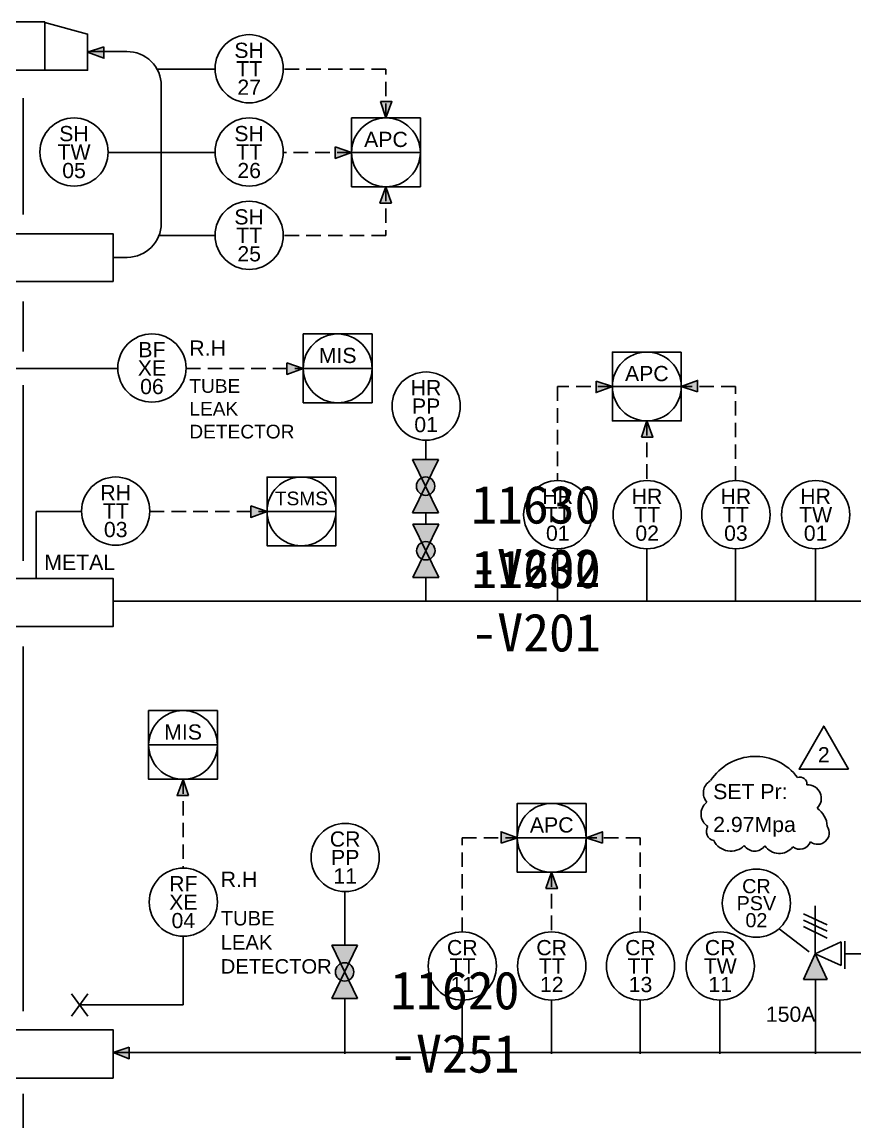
# Model space of a CAD drawing. Header units: millimetres. Extents: x 0 to 643, y 0 to 297.
# Drawn here: x 192.4 to 247.1, y 95.3 to 167.7 of the extents above; entities that cross this region are included whole.
import ezdxf
from ezdxf.enums import TextEntityAlignment as Align

# ---------------------------------------------------------------- set-up
doc = ezdxf.new("R2018")
doc.units = ezdxf.units.MM
doc.linetypes.add('HIDDEN2', pattern=[4.7625, 3.175, -1.5875])
for name, color, linetype in [('1_Valve', 7, 'Continuous'), ('3_I&C', 7, 'Continuous'), ('5_Etc', 7, 'Continuous'), ('6_PIPE(기타)', 7, 'Continuous'), ('6_PIPE(증기)', 1, 'Continuous'), ('7_REVISION', 7, 'Continuous')]:
    doc.layers.add(name, color=color, linetype=linetype)
doc.styles.get("Standard").update_dxf_attribs({"font": 'arial.ttf'})

# ---------------------------------------------------------------- blocks, each defined once
blk = doc.blocks.new('LOCAL INSTRUMENT_')
at = {"color": 0, "linetype": 'ByBlock', "ltscale": 0.1}
blk.add_circle((0, 0), 2.406, dxfattribs=at)
at = {"color": 0}
for tag, p in [('TAG01', (-0.006, 1.303)), ('TAG02', (0, 0)), ('TAG03', (0, -1.303))]:
    blk.add_attdef(tag, text='', height=1, dxfattribs=at).set_placement(p, align=Align.MIDDLE_CENTER)
blk = doc.blocks.new('INDICATE DISPLAY_')
at = {"color": 0}
blk.add_line((-2.427, 0), (2.427, 0), dxfattribs=at)
blk.add_lwpolyline([(2.427, 2.427), (-2.427, 2.427), (-2.427, -2.427), (2.427, -2.427)], close=True, dxfattribs=at)
blk.add_circle((0, 0), 2.427, dxfattribs=at)
for tag, p in [('TAG01', (0, 0.913)), ('TAG02', (0, -0.913))]:
    blk.add_attdef(tag, text='', height=1, dxfattribs=at).set_placement(p, align=Align.MIDDLE_CENTER)
blk = doc.blocks.new('*U33')
h = blk.add_hatch(color=0)
h.dxf.hatch_style = 1
h.paths.add_polyline_path([(-0.263, 0.545, -0.228749), (0.263, 0.545), (0.848, 1.756), (-0.848, 1.756)])
h = blk.add_hatch(color=0)
h.dxf.hatch_style = 1
edge = h.paths.add_edge_path()
edge.add_arc((0, 0), 0.605, 0, 360)
h = blk.add_hatch(color=0)
h.dxf.hatch_style = 1
h.paths.add_polyline_path([(0.848, -1.756), (0.263, -0.545, -0.228749), (-0.263, -0.545), (-0.848, -1.756)])
at = {"color": 0, "linetype": 'ByBlock', "ltscale": 0.1}
for p, q in [((0.848, 1.756), (-0.848, 1.756)), ((0.848, 1.756), (-0.848, -1.756)), ((-0.848, 1.756), (0.848, -1.756)), ((-0.848, -1.756), (0.848, -1.756))]:
    blk.add_line(p, q, dxfattribs=at)
at = {"color": 0}
blk.add_circle((0, 0), 0.605, dxfattribs=at)
at = {"color": 0, "lineweight": 30, "flags": 106}
blk.add_attdef('TAG01', text='', height=1, dxfattribs=at).set_placement((0, -2), align=Align.MIDDLE_CENTER)
at = {"color": 0}
blk.add_attdef('DESCRIPTION01', text='', height=1, dxfattribs=at).set_placement((0, -3.5), align=Align.MIDDLE_CENTER)
blk = doc.blocks.new('*U30')
h = blk.add_hatch(color=0)
h.dxf.hatch_style = 1
h.paths.add_polyline_path([(0.776, -1.708), (0, 0), (-0.776, -1.708)])
at = {"color": 0}
for p, q in [((0, 0), (0, 3.143)), ((0.776, 1.902), (-0.776, 2.621)), ((0.776, 1.486), (-0.776, 2.205)), ((0.776, 1.031), (-0.776, 1.788)), ((1.708, 0.776), (0, 0)), ((1.708, 0.776), (1.708, -0.776)), ((-0.776, -1.708), (0, 0)), ((1.708, -0.776), (0, 0)), ((0.776, -1.708), (0, 0)), ((0.776, -1.708), (-0.776, -1.708))]:
    blk.add_line(p, q, dxfattribs=at)
blk.add_circle((-3.872, 3.323), 2.241, dxfattribs=at)
for tag, p in [('TAG01', (-3.872, 4.443)), ('TAG02', (-3.872, 3.323)), ('TAG03', (-3.872, 2.202))]:
    blk.add_attdef(tag, text='', height=0.932, dxfattribs=at).set_placement(p, align=Align.MIDDLE_CENTER)
blk = doc.blocks.new('REVISION')
at = {"color": 0, "lineweight": 25}
blk.add_lwpolyline([(1.805, 0), (0, 3.134), (-1.805, 0)], close=True, dxfattribs=at)
at = {"color": 0, "lineweight": -2}
blk.add_attdef('DESCRIPTION01', text='', height=1.041, dxfattribs=at).set_placement((0, 1.045), align=Align.MIDDLE_CENTER)

msp = doc.modelspace()

# ---------------------------------------------------------------- hatches: boundary and pattern name
at = {"layer": '3_I&C'}
h = msp.add_hatch(color=256, dxfattribs=at)
h.dxf.hatch_style = 1
h.paths.add_polyline_path([(197.754, 166.056), (196.682, 165.699), (197.754, 165.302)])
h = msp.add_hatch(color=256, dxfattribs=at)
h.dxf.hatch_style = 1
h.paths.add_polyline_path([(215.942, 162.445), (216.3, 161.373), (216.697, 162.445)])
h = msp.add_hatch(color=256, dxfattribs=at)
h.dxf.hatch_style = 1
h.paths.add_polyline_path([(212.965, 158.709), (214.037, 159.106), (212.965, 159.464)])
h = msp.add_hatch(color=256, dxfattribs=at)
h.dxf.hatch_style = 1
h.paths.add_polyline_path([(216.657, 155.767), (216.3, 156.84), (215.903, 155.767)])
h = msp.add_hatch(color=256, dxfattribs=at)
h.dxf.hatch_style = 1
h.paths.add_polyline_path([(209.789, 144.491), (210.862, 144.888), (209.789, 145.246)])
h = msp.add_hatch(color=256, dxfattribs=at)
h.dxf.hatch_style = 1
h.paths.add_polyline_path([(236.791, 144.093), (235.719, 143.696), (236.791, 143.339)])
h = msp.add_hatch(color=256, dxfattribs=at)
h.dxf.hatch_style = 1
h.paths.add_polyline_path([(230.121, 143.299), (231.194, 143.696), (230.121, 144.053)])
h = msp.add_hatch(color=256, dxfattribs=at)
h.dxf.hatch_style = 1
h.paths.add_polyline_path([(233.855, 140.361), (233.457, 141.434), (233.1, 140.361)])
h = msp.add_hatch(color=256, dxfattribs=at)
h.dxf.hatch_style = 1
h.paths.add_polyline_path([(207.407, 135.078), (208.479, 135.475), (207.407, 135.833)])
h = msp.add_hatch(color=256, dxfattribs=at)
h.dxf.hatch_style = 1
h.paths.add_polyline_path([(203.315, 116.767), (202.958, 117.84), (202.56, 116.767)])
h = msp.add_hatch(color=256, dxfattribs=at)
h.dxf.hatch_style = 1
h.paths.add_polyline_path([(223.869, 113.632), (224.941, 113.989), (223.869, 114.387)])
h = msp.add_hatch(color=256, dxfattribs=at)
h.dxf.hatch_style = 1
h.paths.add_polyline_path([(230.536, 114.387), (229.464, 113.989), (230.536, 113.632)])
h = msp.add_hatch(color=256, dxfattribs=at)
h.dxf.hatch_style = 1
h.paths.add_polyline_path([(227.58, 110.655), (227.182, 111.727), (226.825, 110.655)])
at = {"layer": '6_PIPE(증기)'}
h = msp.add_hatch(color=256, dxfattribs=at)
h.dxf.hatch_style = 1
h.paths.add_polyline_path([(199.422, 100.209), (198.35, 99.852), (199.422, 99.455)])

# ---------------------------------------------------------------- linework, layer by layer
at = {"layer": '1_Valve'}
msp.add_line((244.141, 106.484), (242.155, 107.993), dxfattribs=at)
at = {"layer": '3_I&C'}
for p, q in [((196.682, 165.739), (199.263, 165.739)), ((205.062, 164.587), (201.243, 164.587)), ((201.527, 163.495), (201.527, 154.44)), ((198.032, 159.106), (205.062, 159.106)), ((201.374, 153.626), (205.062, 153.626)), ((198.35, 152.196), (199.283, 152.196)), ((198.628, 144.888), (190.605, 144.888)), ((218.922, 138.923), (218.922, 140.163)), ((193.306, 131.068), (193.306, 135.476)), ((193.306, 135.476), (196.285, 135.476)), ((227.58, 129.559), (227.58, 133.014)), ((233.457, 129.559), (233.457, 133.014)), ((239.296, 129.559), (239.296, 133.014)), ((244.538, 129.559), (244.538, 133.014)), ((213.6, 106.921), (213.6, 110.456)), ((202.957, 102.989), (202.957, 107.517)), ((196.702, 103.724), (195.629, 102.255)), ((195.629, 103.724), (196.702, 102.255)), ((196.165, 102.989), (202.957, 102.989)), ((221.305, 99.773), (221.305, 103.307)), ((227.183, 99.773), (227.183, 103.307)), ((233.021, 99.773), (233.021, 103.307)), ((238.263, 99.773), (238.263, 103.307))]:
    msp.add_line(p, q, dxfattribs=at)
at = {"layer": '3_I&C', "linetype": 'HIDDEN2', "ltscale": 0.3}
for p, q in [((216.301, 164.587), (209.549, 164.587)), ((216.3, 161.369), (216.301, 164.587)), ((214.037, 159.106), (209.549, 159.106)), ((216.3, 156.844), (216.3, 153.626)), ((216.3, 153.626), (209.549, 153.626)), ((203.155, 144.889), (210.862, 144.888)), ((231.194, 143.696), (227.579, 143.696)), ((227.579, 143.696), (227.579, 137.501)), ((239.295, 143.696), (235.719, 143.696)), ((239.295, 137.501), (239.295, 143.696)), ((233.457, 141.433), (233.457, 137.501)), ((200.772, 135.476), (208.479, 135.475)), ((202.957, 117.843), (202.957, 112.005)), ((221.305, 113.989), (224.941, 113.989)), ((221.305, 107.795), (221.305, 113.989)), ((233.02, 113.989), (229.464, 113.989)), ((233.02, 107.795), (233.02, 113.989)), ((227.182, 111.727), (227.182, 107.795))]:
    msp.add_line(p, q, dxfattribs=at)
at = {"layer": '3_I&C'}
for points in [[(197.754, 166.056), (197.754, 165.302), (196.682, 165.699), (197.754, 166.056)], [(215.942, 162.445), (216.697, 162.445), (216.3, 161.373), (215.942, 162.445)], [(212.965, 159.464), (212.965, 158.709), (214.037, 159.106), (212.965, 159.464)], [(216.657, 155.767), (215.903, 155.767), (216.3, 156.84), (216.657, 155.767)], [(209.789, 145.246), (209.789, 144.491), (210.862, 144.888), (209.789, 145.246)], [(236.791, 143.339), (236.791, 144.093), (235.719, 143.696), (236.791, 143.339)], [(230.121, 144.053), (230.121, 143.299), (231.194, 143.696), (230.121, 144.053)], [(233.1, 140.361), (233.855, 140.361), (233.457, 141.434), (233.1, 140.361)], [(207.407, 135.833), (207.407, 135.078), (208.479, 135.475), (207.407, 135.833)], [(203.315, 116.767), (202.56, 116.767), (202.958, 117.84), (203.315, 116.767)], [(223.869, 113.632), (223.869, 114.387), (224.941, 113.989), (223.869, 113.632)], [(230.536, 113.632), (230.536, 114.387), (229.464, 113.989), (230.536, 113.632)], [(226.825, 110.655), (227.58, 110.655), (227.182, 111.727), (226.825, 110.655)]]:
    msp.add_lwpolyline(points, dxfattribs=at)
for centre, start, end in [((199.283, 163.495), 0.00156, 90.50324), ((199.283, 154.44), 270, 0)]:
    msp.add_arc(centre, 2.244, start, end, dxfattribs=at)
at = {"layer": '5_Etc'}
for points in [[(147.952, 167.685), (193.862, 167.685), (193.862, 164.508), (147.952, 164.508)], [(139.731, 153.745), (198.35, 153.745), (198.35, 150.607), (139.731, 150.607)], [(147.952, 131.068), (198.35, 131.068), (198.35, 127.891), (147.952, 127.891)], [(147.952, 101.361), (198.35, 101.361), (198.35, 98.184), (147.952, 98.184)]]:
    msp.add_lwpolyline(points, close=True, dxfattribs=at)
msp.add_lwpolyline([(193.862, 167.645), (196.682, 166.89), (196.682, 164.508), (193.862, 164.508), (193.862, 167.645)], dxfattribs=at)
at = {"layer": '6_PIPE(기타)'}
for p, q in [((192.432, 155.016), (192.432, 162.681)), ((192.432, 146), (192.432, 149.297)), ((192.432, 132.219), (192.432, 143.776)), ((192.432, 126.58), (192.432, 102.592)), ((246.484, 107.199), (246.484, 105.361)), ((250.416, 106.365), (246.484, 106.365)), ((192.432, 97.151), (192.432, 88.414))]:
    msp.add_line(p, q, dxfattribs=at)
at = {"layer": '6_PIPE(증기)'}
for p, q in [((218.922, 135.38), (218.922, 134.642)), ((218.922, 131.131), (218.922, 129.559)), ((374.445, 129.559), (198.35, 129.559)), ((244.538, 99.773), (244.538, 104.659)), ((213.6, 103.41), (213.6, 99.773)), ((278.693, 99.852), (198.35, 99.852))]:
    msp.add_line(p, q, dxfattribs=at)
msp.add_lwpolyline([(199.422, 100.209), (199.422, 99.455), (198.35, 99.852), (199.422, 100.209)], dxfattribs=at)
at = {"layer": '7_REVISION'}
for centre, radius, start, end in [((240.586, 115.863), 3.489, 36.91835, 147.17632), ((238.096, 116.952), 0.923, 120.95091, 221.80081), ((243.533, 117.54), 0.447, 352.87472, 110.65841), ((244.033, 116.589), 0.897, 313.73324, 93.56975), ((237.989, 115.56), 0.97, 126.81363, 237.90308), ((243.792, 114.673), 1.533, 3.1094, 55.79203), ((237.992, 114.407), 0.616, 147.38709, 257.3877), ((244.691, 114.326), 0.763, 232.35094, 33.77869), ((238.982, 114.376), 1.26, 206.89324, 314.40055), ((243.518, 113.996), 0.758, 232.48137, 338.79781), ((240.543, 113.939), 0.823, 214.2458, 324.97298), ((242.162, 114.089), 1.132, 213.36548, 322.13865)]:
    msp.add_arc(centre, radius, start, end, dxfattribs=at)

# ---------------------------------------------------------------- block references
at = {"layer": '1_Valve'}
ref = msp.add_blockref('*U33', (218.903, 137.136), dxfattribs=at)
lines = msp.add_mtext('11630\\P-V202', dxfattribs={"layer": '0', "color": 0, "insert": (221.901, 137.173), "char_height": 2.5, "attachment_point": 1})
ref.add_attrib('TAG01', '', (221.901, 137.173), dxfattribs={"flags": 104}).embed_mtext(lines)
ref = msp.add_blockref('*U33', (218.922, 132.886), dxfattribs=at)
lines = msp.add_mtext('11630\\P-V201', dxfattribs={"layer": '0', "color": 0, "insert": (221.921, 132.924), "char_height": 2.5, "attachment_point": 1})
ref.add_attrib('TAG01', '', (221.921, 132.924), dxfattribs={"flags": 104}).embed_mtext(lines)
msp.add_blockref('*U30', (244.534, 106.367), dxfattribs=at).add_auto_attribs({'TAG01': 'CR', 'TAG02': 'PSV', 'TAG03': '02'})
ref = msp.add_blockref('*U33', (213.581, 105.165), dxfattribs=at)
lines = msp.add_mtext('11620\\P-V251', dxfattribs={"layer": '0', "color": 0, "insert": (216.58, 105.203), "char_height": 2.5, "attachment_point": 1})
ref.add_attrib('TAG01', '', (216.58, 105.203), dxfattribs={"flags": 104}).embed_mtext(lines)
at = {"layer": '3_I&C'}
ref = msp.add_blockref('LOCAL INSTRUMENT_', (207.305, 164.607), dxfattribs=dict(at, xscale=0.9328066012362992, yscale=0.9328066012362992, zscale=0.9328066012362992))
ref.add_attrib('TAG01', 'SH', dxfattribs={"layer": '0', "color": 0, "height": 1}).set_placement((207.3, 165.822), align=Align.MIDDLE_CENTER)
ref.add_attrib('TAG02', 'TT', dxfattribs={"layer": '0', "color": 0, "height": 1}).set_placement((207.305, 164.607), align=Align.MIDDLE_CENTER)
ref.add_attrib('TAG03', '27', dxfattribs={"layer": '0', "color": 0, "height": 1}).set_placement((207.305, 163.392), align=Align.MIDDLE_CENTER)
ref = msp.add_blockref('LOCAL INSTRUMENT_', (195.788, 159.126), dxfattribs=dict(at, xscale=0.9328066012362992, yscale=0.9328066012362992, zscale=0.9328066012362992))
ref.add_attrib('TAG01', 'SH', dxfattribs={"layer": '0', "color": 0, "height": 1}).set_placement((195.782, 160.341), align=Align.MIDDLE_CENTER)
ref.add_attrib('TAG02', 'TW', dxfattribs={"layer": '0', "color": 0, "height": 1}).set_placement((195.788, 159.126), align=Align.MIDDLE_CENTER)
ref.add_attrib('TAG03', '05', dxfattribs={"layer": '0', "color": 0, "height": 1}).set_placement((195.788, 157.911), align=Align.MIDDLE_CENTER)
ref = msp.add_blockref('LOCAL INSTRUMENT_', (207.305, 159.126), dxfattribs=dict(at, xscale=0.9328066012362992, yscale=0.9328066012362992, zscale=0.9328066012362992))
ref.add_attrib('TAG01', 'SH', dxfattribs={"layer": '0', "color": 0, "height": 1}).set_placement((207.3, 160.341), align=Align.MIDDLE_CENTER)
ref.add_attrib('TAG02', 'TT', dxfattribs={"layer": '0', "color": 0, "height": 1}).set_placement((207.305, 159.126), align=Align.MIDDLE_CENTER)
ref.add_attrib('TAG03', '26', dxfattribs={"layer": '0', "color": 0, "height": 1}).set_placement((207.305, 157.911), align=Align.MIDDLE_CENTER)
ref = msp.add_blockref('INDICATE DISPLAY_', (216.3, 159.106), dxfattribs=dict(at, xscale=0.9323980496620473, yscale=0.9323980496620473, zscale=0.9323980496620473))
ref.add_attrib('TAG01', 'APC', dxfattribs={"layer": '0', "color": 0, "height": 1}).set_placement((216.3, 159.958), align=Align.MIDDLE_CENTER)
ref = msp.add_blockref('LOCAL INSTRUMENT_', (207.305, 153.646), dxfattribs=dict(at, xscale=0.9328066012362992, yscale=0.9328066012362992, zscale=0.9328066012362992))
ref.add_attrib('TAG01', 'SH', dxfattribs={"layer": '0', "color": 0, "height": 1}).set_placement((207.3, 154.861), align=Align.MIDDLE_CENTER)
ref.add_attrib('TAG02', 'TT', dxfattribs={"layer": '0', "color": 0, "height": 1}).set_placement((207.305, 153.646), align=Align.MIDDLE_CENTER)
ref.add_attrib('TAG03', '25', dxfattribs={"layer": '0', "color": 0, "height": 1}).set_placement((207.305, 152.43), align=Align.MIDDLE_CENTER)
ref = msp.add_blockref('LOCAL INSTRUMENT_', (200.911, 144.908), dxfattribs=dict(at, xscale=0.9328066012362992, yscale=0.9328066012362992, zscale=0.9328066012362992))
ref.add_attrib('TAG01', 'BF', dxfattribs={"layer": '0', "color": 0, "height": 1}).set_placement((200.906, 146.123), align=Align.MIDDLE_CENTER)
ref.add_attrib('TAG02', 'XE', dxfattribs={"layer": '0', "color": 0, "height": 1}).set_placement((200.911, 144.908), align=Align.MIDDLE_CENTER)
ref.add_attrib('TAG03', '06', dxfattribs={"layer": '0', "color": 0, "height": 1}).set_placement((200.911, 143.693), align=Align.MIDDLE_CENTER)
ref = msp.add_blockref('INDICATE DISPLAY_', (213.125, 144.888), dxfattribs=dict(at, xscale=0.9323980496620473, yscale=0.9323980496620473, zscale=0.9323980496620473))
ref.add_attrib('TAG01', 'MIS', dxfattribs={"layer": '0', "color": 0, "height": 1}).set_placement((213.125, 145.74), align=Align.MIDDLE_CENTER)
ref = msp.add_blockref('INDICATE DISPLAY_', (233.456, 143.696), dxfattribs=dict(at, xscale=0.9323980496620473, yscale=0.9323980496620473, zscale=0.9323980496620473))
ref.add_attrib('TAG01', 'APC', dxfattribs={"layer": '0', "color": 0, "height": 1}).set_placement((233.456, 144.548), align=Align.MIDDLE_CENTER)
ref = msp.add_blockref('LOCAL INSTRUMENT_', (218.942, 142.406), dxfattribs=dict(at, xscale=0.9328066012362992, yscale=0.9328066012362992, zscale=0.9328066012362992))
ref.add_attrib('TAG01', 'HR', dxfattribs={"layer": '0', "color": 0, "height": 1}).set_placement((218.936, 143.621), align=Align.MIDDLE_CENTER)
ref.add_attrib('TAG02', 'PP', dxfattribs={"layer": '0', "color": 0, "height": 1}).set_placement((218.942, 142.406), align=Align.MIDDLE_CENTER)
ref.add_attrib('TAG03', '01', dxfattribs={"layer": '0', "color": 0, "height": 1}).set_placement((218.942, 141.191), align=Align.MIDDLE_CENTER)
ref = msp.add_blockref('LOCAL INSTRUMENT_', (198.528, 135.496), dxfattribs=dict(at, xscale=0.9328066012362992, yscale=0.9328066012362992, zscale=0.9328066012362992))
ref.add_attrib('TAG01', 'RH', dxfattribs={"layer": '0', "color": 0, "height": 1}).set_placement((198.523, 136.711), align=Align.MIDDLE_CENTER)
ref.add_attrib('TAG02', 'TT', dxfattribs={"layer": '0', "color": 0, "height": 1}).set_placement((198.528, 135.496), align=Align.MIDDLE_CENTER)
ref.add_attrib('TAG03', '03', dxfattribs={"layer": '0', "color": 0, "height": 1}).set_placement((198.528, 134.281), align=Align.MIDDLE_CENTER)
ref = msp.add_blockref('INDICATE DISPLAY_', (210.742, 135.475), dxfattribs=dict(at, xscale=0.9323980496620473, yscale=0.9323980496620473, zscale=0.9323980496620473))
ref.add_attrib('TAG01', 'TSMS', dxfattribs={"layer": '0', "color": 0, "height": 0.9}).set_placement((210.742, 136.327), align=Align.MIDDLE_CENTER)
ref = msp.add_blockref('LOCAL INSTRUMENT_', (227.6, 135.258), dxfattribs=dict(at, xscale=0.9328066012362992, yscale=0.9328066012362992, zscale=0.9328066012362992))
ref.add_attrib('TAG01', 'HR', dxfattribs={"layer": '0', "color": 0, "height": 1}).set_placement((227.594, 136.473), align=Align.MIDDLE_CENTER)
ref.add_attrib('TAG02', 'TT', dxfattribs={"layer": '0', "color": 0, "height": 1}).set_placement((227.6, 135.258), align=Align.MIDDLE_CENTER)
ref.add_attrib('TAG03', '01', dxfattribs={"layer": '0', "color": 0, "height": 1}).set_placement((227.6, 134.042), align=Align.MIDDLE_CENTER)
ref = msp.add_blockref('LOCAL INSTRUMENT_', (233.477, 135.258), dxfattribs=dict(at, xscale=0.9328066012362992, yscale=0.9328066012362992, zscale=0.9328066012362992))
ref.add_attrib('TAG01', 'HR', dxfattribs={"layer": '0', "color": 0, "height": 1}).set_placement((233.472, 136.473), align=Align.MIDDLE_CENTER)
ref.add_attrib('TAG02', 'TT', dxfattribs={"layer": '0', "color": 0, "height": 1}).set_placement((233.477, 135.258), align=Align.MIDDLE_CENTER)
ref.add_attrib('TAG03', '02', dxfattribs={"layer": '0', "color": 0, "height": 1}).set_placement((233.477, 134.042), align=Align.MIDDLE_CENTER)
ref = msp.add_blockref('LOCAL INSTRUMENT_', (239.315, 135.258), dxfattribs=dict(at, xscale=0.9328066012362992, yscale=0.9328066012362992, zscale=0.9328066012362992))
ref.add_attrib('TAG01', 'HR', dxfattribs={"layer": '0', "color": 0, "height": 1}).set_placement((239.31, 136.473), align=Align.MIDDLE_CENTER)
ref.add_attrib('TAG02', 'TT', dxfattribs={"layer": '0', "color": 0, "height": 1}).set_placement((239.315, 135.258), align=Align.MIDDLE_CENTER)
ref.add_attrib('TAG03', '03', dxfattribs={"layer": '0', "color": 0, "height": 1}).set_placement((239.315, 134.042), align=Align.MIDDLE_CENTER)
ref = msp.add_blockref('LOCAL INSTRUMENT_', (244.558, 135.258), dxfattribs=dict(at, xscale=0.9328066012362992, yscale=0.9328066012362992, zscale=0.9328066012362992))
ref.add_attrib('TAG01', 'HR', dxfattribs={"layer": '0', "color": 0, "height": 1}).set_placement((244.552, 136.473), align=Align.MIDDLE_CENTER)
ref.add_attrib('TAG02', 'TW', dxfattribs={"layer": '0', "color": 0, "height": 1}).set_placement((244.558, 135.258), align=Align.MIDDLE_CENTER)
ref.add_attrib('TAG03', '01', dxfattribs={"layer": '0', "color": 0, "height": 1}).set_placement((244.558, 134.042), align=Align.MIDDLE_CENTER)
ref = msp.add_blockref('INDICATE DISPLAY_', (202.958, 120.105), dxfattribs=dict(at, xscale=0.9323980496620473, yscale=0.9323980496620473, zscale=0.9323980496620473))
ref.add_attrib('TAG01', 'MIS', dxfattribs={"layer": '0', "color": 0, "height": 1}).set_placement((202.958, 120.957), align=Align.MIDDLE_CENTER)
ref = msp.add_blockref('INDICATE DISPLAY_', (227.201, 113.989), dxfattribs=dict(at, xscale=0.9323980496620473, yscale=0.9323980496620473, zscale=0.9323980496620473))
ref.add_attrib('TAG01', 'APC', dxfattribs={"layer": '0', "color": 0, "height": 1}).set_placement((227.201, 114.841), align=Align.MIDDLE_CENTER)
ref = msp.add_blockref('LOCAL INSTRUMENT_', (213.62, 112.7), dxfattribs=dict(at, xscale=0.9328066012362992, yscale=0.9328066012362992, zscale=0.9328066012362992))
ref.add_attrib('TAG01', 'CR', dxfattribs={"layer": '0', "color": 0, "height": 1}).set_placement((213.614, 113.915), align=Align.MIDDLE_CENTER)
ref.add_attrib('TAG02', 'PP', dxfattribs={"layer": '0', "color": 0, "height": 1}).set_placement((213.62, 112.7), align=Align.MIDDLE_CENTER)
ref.add_attrib('TAG03', '11', dxfattribs={"layer": '0', "color": 0, "height": 1}).set_placement((213.62, 111.484), align=Align.MIDDLE_CENTER)
ref = msp.add_blockref('LOCAL INSTRUMENT_', (202.976, 109.761), dxfattribs=dict(at, xscale=0.9328066012362992, yscale=0.9328066012362992, zscale=0.9328066012362992))
ref.add_attrib('TAG01', 'RF', dxfattribs={"layer": '0', "color": 0, "height": 1}).set_placement((202.971, 110.976), align=Align.MIDDLE_CENTER)
ref.add_attrib('TAG02', 'XE', dxfattribs={"layer": '0', "color": 0, "height": 1}).set_placement((202.976, 109.761), align=Align.MIDDLE_CENTER)
ref.add_attrib('TAG03', '04', dxfattribs={"layer": '0', "color": 0, "height": 1}).set_placement((202.976, 108.546), align=Align.MIDDLE_CENTER)
ref = msp.add_blockref('LOCAL INSTRUMENT_', (221.325, 105.551), dxfattribs=dict(at, xscale=0.9328066012362992, yscale=0.9328066012362992, zscale=0.9328066012362992))
ref.add_attrib('TAG01', 'CR', dxfattribs={"layer": '0', "color": 0, "height": 1}).set_placement((221.319, 106.766), align=Align.MIDDLE_CENTER)
ref.add_attrib('TAG02', 'TT', dxfattribs={"layer": '0', "color": 0, "height": 1}).set_placement((221.325, 105.551), align=Align.MIDDLE_CENTER)
ref.add_attrib('TAG03', '11', dxfattribs={"layer": '0', "color": 0, "height": 1}).set_placement((221.325, 104.336), align=Align.MIDDLE_CENTER)
ref = msp.add_blockref('LOCAL INSTRUMENT_', (227.202, 105.551), dxfattribs=dict(at, xscale=0.9328066012362992, yscale=0.9328066012362992, zscale=0.9328066012362992))
ref.add_attrib('TAG01', 'CR', dxfattribs={"layer": '0', "color": 0, "height": 1}).set_placement((227.197, 106.766), align=Align.MIDDLE_CENTER)
ref.add_attrib('TAG02', 'TT', dxfattribs={"layer": '0', "color": 0, "height": 1}).set_placement((227.202, 105.551), align=Align.MIDDLE_CENTER)
ref.add_attrib('TAG03', '12', dxfattribs={"layer": '0', "color": 0, "height": 1}).set_placement((227.202, 104.336), align=Align.MIDDLE_CENTER)
ref = msp.add_blockref('LOCAL INSTRUMENT_', (233.04, 105.551), dxfattribs=dict(at, xscale=0.9328066012362992, yscale=0.9328066012362992, zscale=0.9328066012362992))
ref.add_attrib('TAG01', 'CR', dxfattribs={"layer": '0', "color": 0, "height": 1}).set_placement((233.035, 106.766), align=Align.MIDDLE_CENTER)
ref.add_attrib('TAG02', 'TT', dxfattribs={"layer": '0', "color": 0, "height": 1}).set_placement((233.04, 105.551), align=Align.MIDDLE_CENTER)
ref.add_attrib('TAG03', '13', dxfattribs={"layer": '0', "color": 0, "height": 1}).set_placement((233.04, 104.336), align=Align.MIDDLE_CENTER)
ref = msp.add_blockref('LOCAL INSTRUMENT_', (238.283, 105.551), dxfattribs=dict(at, xscale=0.9328066012362992, yscale=0.9328066012362992, zscale=0.9328066012362992))
ref.add_attrib('TAG01', 'CR', dxfattribs={"layer": '0', "color": 0, "height": 1}).set_placement((238.277, 106.766), align=Align.MIDDLE_CENTER)
ref.add_attrib('TAG02', 'TW', dxfattribs={"layer": '0', "color": 0, "height": 1}).set_placement((238.283, 105.551), align=Align.MIDDLE_CENTER)
ref.add_attrib('TAG03', '11', dxfattribs={"layer": '0', "color": 0, "height": 1}).set_placement((238.283, 104.336), align=Align.MIDDLE_CENTER)
at = {"layer": '7_REVISION'}
ref = msp.add_blockref('REVISION', (245.094, 118.518), dxfattribs=dict(at, xscale=0.9021316474917782, yscale=0.9021316474917782, zscale=0.9021316474917782))
ref.add_attrib('DESCRIPTION01', '2', dxfattribs={"layer": '0', "color": 0, "lineweight": -2, "height": 1}).set_placement((245.094, 119.46), align=Align.MIDDLE_CENTER)

# ---------------------------------------------------------------- texts
at = {"layer": '3_I&C', "attachment_point": 1}
for s, width, insert, char_height in [('R.H', 5.26153, (203.369, 146.724), 1), ('TUBE\\PLEAK\\PDETECTOR', 7.49319, (203.369, 144.178), 0.9), ('METAL', 5.26153, (193.831, 132.628), 1), ('R.H', 5.26153, (205.434, 111.763), 1), ('TUBE\\PLEAK\\PDETECTOR', 9.3348, (205.434, 109.175), 0.95)]:
    msp.add_mtext_dynamic_manual_height_columns(s, width=width, gutter_width=5, heights=[0], dxfattribs=dict(at, insert=insert, char_height=char_height))
at = {"layer": '6_PIPE(증기)', "insert": (241.284, 102.882), "char_height": 1, "attachment_point": 1}
msp.add_mtext_dynamic_manual_height_columns('150A', width=5.26153, gutter_width=5, heights=[0], dxfattribs=at)
at = {"layer": '7_REVISION', "insert": (237.819, 117.539), "char_height": 1, "attachment_point": 1}
msp.add_mtext_dynamic_manual_height_columns('\\pxsm1.3;SET Pr:\\P2.97Mpa', width=16.50652, gutter_width=5, heights=[0], dxfattribs=at)

doc.saveas('drawing.dxf')
